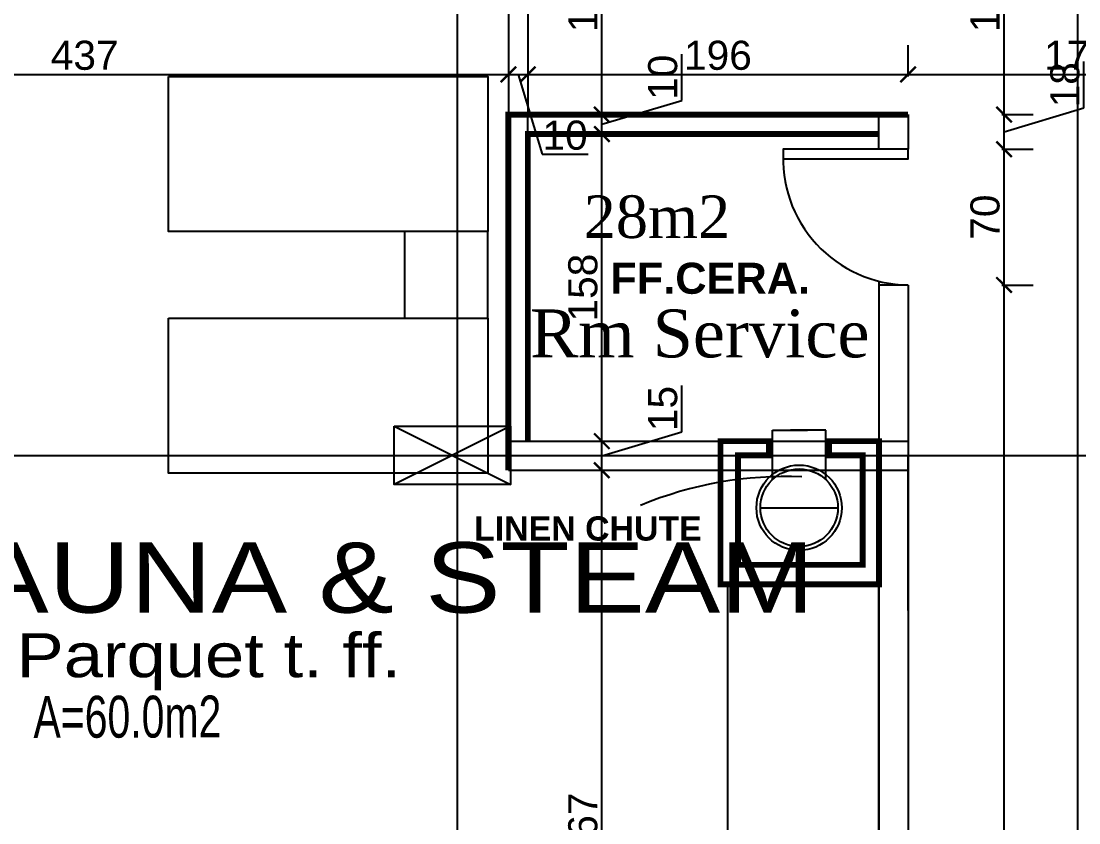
# Model space of a CAD drawing. Extents: x 250879 to 348495, y -51522 to -9360.
# Drawn here: x 279821 to 280366, y -20882 to -20469 of the extents above; entities that cross this region are included whole.
import ezdxf

# ---------------------------------------------------------------- set-up
doc = ezdxf.new("R2010")
doc.units = 0
doc.layers.get('0').update_dxf_attribs({"linetype": 'CONTINUOUS'})
doc.layers.get('DEFPOINTS').update_dxf_attribs({"color": 9, "linetype": 'CONTINUOUS'})
doc.layers.add('A-text finishing', color=6, linetype='CONTINUOUS', lineweight=13)
doc.layers.add('A-text function', color=30, linetype='CONTINUOUS', lineweight=20)
for name, color, linetype in [('AXIS', 1, 'CONTINUOUS'), ('COLUMN', 5, 'CONTINUOUS'), ('FURNITURE', 4, 'CONTINUOUS'), ('HATCH', 8, 'CONTINUOUS'), ('TEXT', 3, 'CONTINUOUS'), ('WALL', 7, 'CONTINUOUS')]:
    doc.layers.add(name, color=color, linetype=linetype)
doc.styles.add('ARIAL', font='BOD_CR.TTF', dxfattribs={"width": 1.2})
doc.styles.get("Standard").update_dxf_attribs({"font": 'sanss___.ttf', "height": 15})
doc.styles.add('style2', font='romantic.ttf', dxfattribs={"height": 50})
doc.styles.add('STYLE4', font='arialbd.ttf', dxfattribs={"height": 0.2})
doc.dimstyles.new('STANDARD$0', dxfattribs={"dimscale": 0, "dimtxt": 12, "dimasz": 8, "dimexe": 15, "dimexo": 0.0625, "dimgap": 2, "dimtad": 1, "dimdec": 0, "dimzin": 0, "dimdsep": 46, "dimtxsty": 'Standard', "dimblk1": 'ARCHTICK', "dimblk2": 'ARCHTICK', "dimsah": 1, "dimcen": 0.09, "dimdle": 15, "dimclrd": 3, "dimclre": 3, "dimclrt": 3, "dimazin": 0, "dimtfac": 1, "dimtdec": 0, "dimtofl": 0, "dimtmove": 1, "dimatfit": 3, "dimldrblk": 'ARCHTICK', "dimfxl": 1.0455, "dimfxlon": 1, "dimtolj": 1, "dimtzin": 0, "dimarcsym": 0})

# ---------------------------------------------------------------- blocks, each defined once
blk = doc.blocks.new('_ARCHTICK')
at = {"color": 0, "linetype": 'ByBlock', "const_width": 0.15}
blk.add_lwpolyline([(-0.5, -0.5), (0.5, 0.5)], dxfattribs=at)
blk = doc.blocks.new('*D304')
at = {"layer": 'DEFPOINTS', "color": 0, "linetype": 'Continuous', "transparency": 16777216}
for p in [(280102.67, -20700.5), (280119.99, -20700.5), (280075.32, -21067.83)]:
    blk.add_point(p, dxfattribs=at)
at = {"layer": 'WALL', "color": 3, "linetype": 'Continuous', "lineweight": -2, "transparency": 16777216}
for p, q in [((280119.99, -21082.83), (280119.99, -20685.5)), ((280118.94, -20700.5), (280134.99, -20700.5)), ((280118.94, -21067.83), (280134.99, -21067.83))]:
    blk.add_line(p, q, dxfattribs=at)
at = {"layer": 'WALL', "color": 3, "linetype": 'Continuous', "lineweight": -2, "transparency": 16777216, "xscale": 8, "yscale": 8, "zscale": 8}
for p, rotation in [((280119.99, -20700.5), 90), ((280119.99, -21067.83), 270)]:
    blk.add_blockref('_ARCHTICK', p, dxfattribs=dict(at, rotation=rotation))
at = {"layer": 'WALL', "color": 3, "linetype": 'Continuous', "transparency": 16777216, "insert": (280110.25, -20884.17), "char_height": 15, "attachment_point": 5, "rotation": 90}
blk.add_mtext('\\A1;367', dxfattribs=at)
blk = doc.blocks.new('*D305')
at = {"layer": 'DEFPOINTS', "color": 0, "linetype": 'Continuous', "transparency": 16777216}
for p in [(280102.67, -20685.5), (280119.99, -20685.5), (280102.67, -20700.5)]:
    blk.add_point(p, dxfattribs=at)
at = {"layer": 'WALL', "color": 3, "linetype": 'Continuous', "lineweight": -2, "transparency": 16777216}
for p, q in [((280161.17, -20680.64), (280161.17, -20656.73)), ((280119.99, -20715.5), (280119.99, -20670.5)), ((280119.99, -20693), (280161.17, -20680.64)), ((280118.94, -20685.5), (280134.99, -20685.5)), ((280118.94, -20700.5), (280134.99, -20700.5))]:
    blk.add_line(p, q, dxfattribs=at)
at = {"layer": 'WALL', "color": 3, "linetype": 'Continuous', "lineweight": -2, "transparency": 16777216, "xscale": 8, "yscale": 8, "zscale": 8}
for p, rotation in [((280119.99, -20685.5), 90), ((280119.99, -20700.5), 270)]:
    blk.add_blockref('_ARCHTICK', p, dxfattribs=dict(at, rotation=rotation))
at = {"layer": 'WALL', "color": 3, "linetype": 'Continuous', "transparency": 16777216, "insert": (280151.44, -20668.68), "char_height": 15, "attachment_point": 5, "rotation": 90}
blk.add_mtext('\\A1;15', dxfattribs=at)
blk = doc.blocks.new('*D306')
at = {"layer": 'DEFPOINTS', "color": 0, "linetype": 'Continuous', "transparency": 16777216}
for p in [(280117.7, -20527.1), (280119.99, -20527.1), (280102.67, -20685.5)]:
    blk.add_point(p, dxfattribs=at)
at = {"layer": 'WALL', "color": 3, "linetype": 'Continuous', "lineweight": -2, "transparency": 16777216}
for p, q in [((280119.99, -20700.5), (280119.99, -20512.1)), ((280118.94, -20527.1), (280134.99, -20527.1)), ((280118.94, -20685.5), (280134.99, -20685.5))]:
    blk.add_line(p, q, dxfattribs=at)
at = {"layer": 'WALL', "color": 3, "linetype": 'Continuous', "lineweight": -2, "transparency": 16777216, "xscale": 8, "yscale": 8, "zscale": 8}
for p, rotation in [((280119.99, -20527.1), 90), ((280119.99, -20685.5), 270)]:
    blk.add_blockref('_ARCHTICK', p, dxfattribs=dict(at, rotation=rotation))
at = {"layer": 'WALL', "color": 3, "linetype": 'Continuous', "transparency": 16777216, "insert": (280110.26, -20606.3), "char_height": 15, "attachment_point": 5, "rotation": 90}
blk.add_mtext('\\A1;158', dxfattribs=at)
blk = doc.blocks.new('*D307')
at = {"layer": 'DEFPOINTS', "color": 0, "linetype": 'Continuous', "transparency": 16777216}
for p in [(280117.7, -20517.1), (280119.99, -20517.1), (280117.7, -20527.1)]:
    blk.add_point(p, dxfattribs=at)
at = {"layer": 'WALL', "color": 3, "linetype": 'Continuous', "lineweight": -2, "transparency": 16777216}
for p, q in [((280161.17, -20509.75), (280161.17, -20485.97)), ((280119.99, -20542.1), (280119.99, -20502.1)), ((280119.99, -20522.1), (280161.17, -20509.75)), ((280118.94, -20517.1), (280134.99, -20517.1)), ((280118.94, -20527.1), (280134.99, -20527.1))]:
    blk.add_line(p, q, dxfattribs=at)
at = {"layer": 'WALL', "color": 3, "linetype": 'Continuous', "lineweight": -2, "transparency": 16777216, "xscale": 8, "yscale": 8, "zscale": 8}
for p, rotation in [((280119.99, -20517.1), 90), ((280119.99, -20527.1), 270)]:
    blk.add_blockref('_ARCHTICK', p, dxfattribs=dict(at, rotation=rotation))
at = {"layer": 'WALL', "color": 3, "linetype": 'Continuous', "transparency": 16777216, "insert": (280151.44, -20497.86), "char_height": 15, "attachment_point": 5, "rotation": 90}
blk.add_mtext('\\A1;10', dxfattribs=at)
blk = doc.blocks.new('*D308')
at = {"layer": 'DEFPOINTS', "color": 0, "linetype": 'Continuous', "transparency": 16777216}
for p in [(280113.22, -20397.1), (280119.99, -20397.1), (280117.7, -20517.1)]:
    blk.add_point(p, dxfattribs=at)
at = {"layer": 'WALL', "color": 3, "linetype": 'Continuous', "lineweight": -2, "transparency": 16777216}
for p, q in [((280119.99, -20532.1), (280119.99, -20382.1)), ((280118.94, -20397.1), (280134.99, -20397.1)), ((280118.94, -20517.1), (280134.99, -20517.1))]:
    blk.add_line(p, q, dxfattribs=at)
at = {"layer": 'WALL', "color": 3, "linetype": 'Continuous', "lineweight": -2, "transparency": 16777216, "xscale": 8, "yscale": 8, "zscale": 8}
for p, rotation in [((280119.99, -20397.1), 90), ((280119.99, -20517.1), 270)]:
    blk.add_blockref('_ARCHTICK', p, dxfattribs=dict(at, rotation=rotation))
at = {"layer": 'WALL', "color": 3, "linetype": 'Continuous', "transparency": 16777216, "insert": (280110.26, -20457.1), "char_height": 15, "attachment_point": 5, "rotation": 90}
blk.add_mtext('\\A1;120', dxfattribs=at)
blk = doc.blocks.new('*D313')
at = {"layer": 'DEFPOINTS', "color": 0, "linetype": 'Continuous', "transparency": 16777216}
for p in [(279634.85, -20487.54), (280071.79, -20492.79), (280071.79, -20496.34)]:
    blk.add_point(p, dxfattribs=at)
at = {"layer": 'WALL', "color": 3, "linetype": 'Continuous', "lineweight": -2, "transparency": 16777216}
for p, q in [((279619.85, -20496.34), (280086.79, -20496.34)), ((279634.85, -20495.29), (279634.85, -20511.34)), ((280071.79, -20495.29), (280071.79, -20511.34))]:
    blk.add_line(p, q, dxfattribs=at)
at = {"layer": 'WALL', "color": 3, "linetype": 'Continuous', "lineweight": -2, "transparency": 16777216, "xscale": 8, "yscale": 8, "zscale": 8, "rotation": 180}
blk.add_blockref('_ARCHTICK', (279634.85, -20496.34), dxfattribs=at)
at = {"layer": 'WALL', "color": 3, "linetype": 'Continuous', "lineweight": -2, "transparency": 16777216, "xscale": 8, "yscale": 8, "zscale": 8}
blk.add_blockref('_ARCHTICK', (280071.79, -20496.34), dxfattribs=at)
at = {"layer": 'WALL', "color": 3, "linetype": 'Continuous', "transparency": 16777216, "insert": (279853.32, -20486.6), "char_height": 15, "attachment_point": 5}
blk.add_mtext('\\A1;437', dxfattribs=at)
blk = doc.blocks.new('*D314')
at = {"layer": 'DEFPOINTS', "color": 0, "linetype": 'Continuous', "transparency": 16777216}
for p in [(280071.79, -20492.79), (280081.79, -20492.79), (280081.79, -20496.34)]:
    blk.add_point(p, dxfattribs=at)
at = {"layer": 'WALL', "color": 3, "linetype": 'Continuous', "lineweight": -2, "transparency": 16777216}
for p, q in [((280056.79, -20496.34), (280096.79, -20496.34)), ((280071.79, -20495.29), (280071.79, -20511.34)), ((280076.79, -20496.34), (280089.15, -20537.52)), ((280081.79, -20495.29), (280081.79, -20511.34)), ((280089.15, -20537.52), (280112.92, -20537.52))]:
    blk.add_line(p, q, dxfattribs=at)
at = {"layer": 'WALL', "color": 3, "linetype": 'Continuous', "lineweight": -2, "transparency": 16777216, "xscale": 8, "yscale": 8, "zscale": 8, "rotation": 180}
blk.add_blockref('_ARCHTICK', (280071.79, -20496.34), dxfattribs=at)
at = {"layer": 'WALL', "color": 3, "linetype": 'Continuous', "lineweight": -2, "transparency": 16777216, "xscale": 8, "yscale": 8, "zscale": 8}
blk.add_blockref('_ARCHTICK', (280081.79, -20496.34), dxfattribs=at)
at = {"layer": 'WALL', "color": 3, "linetype": 'Continuous', "transparency": 16777216, "insert": (280101.03, -20527.79), "char_height": 15, "attachment_point": 5}
blk.add_mtext('\\A1;10', dxfattribs=at)
blk = doc.blocks.new('*D315')
at = {"layer": 'DEFPOINTS', "color": 0, "linetype": 'Continuous', "transparency": 16777216}
for p in [(280081.79, -20492.79), (280277.85, -20496.34), (280277.85, -20517.1)]:
    blk.add_point(p, dxfattribs=at)
at = {"layer": 'WALL', "color": 3, "linetype": 'Continuous', "lineweight": -2, "transparency": 16777216}
for p, q in [((280277.85, -20497.38), (280277.85, -20481.34)), ((280066.79, -20496.34), (280292.85, -20496.34)), ((280081.79, -20495.29), (280081.79, -20511.34))]:
    blk.add_line(p, q, dxfattribs=at)
at = {"layer": 'WALL', "color": 3, "linetype": 'Continuous', "lineweight": -2, "transparency": 16777216, "xscale": 8, "yscale": 8, "zscale": 8, "rotation": 180}
blk.add_blockref('_ARCHTICK', (280081.79, -20496.34), dxfattribs=at)
at = {"layer": 'WALL', "color": 3, "linetype": 'Continuous', "lineweight": -2, "transparency": 16777216, "xscale": 8, "yscale": 8, "zscale": 8}
blk.add_blockref('_ARCHTICK', (280277.85, -20496.34), dxfattribs=at)
at = {"layer": 'WALL', "color": 3, "linetype": 'Continuous', "transparency": 16777216, "insert": (280179.82, -20486.6), "char_height": 15, "attachment_point": 5}
blk.add_mtext('\\A1;196', dxfattribs=at)
blk = doc.blocks.new('*D316')
at = {"layer": 'DEFPOINTS', "color": 0, "linetype": 'Continuous', "transparency": 16777216}
for p in [(280453.12, -20496.34), (280453.12, -20502.94), (280277.85, -20517.1)]:
    blk.add_point(p, dxfattribs=at)
at = {"layer": 'WALL', "color": 3, "linetype": 'Continuous', "lineweight": -2, "transparency": 16777216}
for p, q in [((280277.85, -20497.38), (280277.85, -20481.34)), ((280453.12, -20497.38), (280453.12, -20481.34)), ((280262.85, -20496.34), (280468.12, -20496.34))]:
    blk.add_line(p, q, dxfattribs=at)
at = {"layer": 'WALL', "color": 3, "linetype": 'Continuous', "lineweight": -2, "transparency": 16777216, "xscale": 8, "yscale": 8, "zscale": 8, "rotation": 180}
blk.add_blockref('_ARCHTICK', (280277.85, -20496.34), dxfattribs=at)
at = {"layer": 'WALL', "color": 3, "linetype": 'Continuous', "lineweight": -2, "transparency": 16777216, "xscale": 8, "yscale": 8, "zscale": 8}
blk.add_blockref('_ARCHTICK', (280453.12, -20496.34), dxfattribs=at)
at = {"layer": 'WALL', "color": 3, "linetype": 'Continuous', "transparency": 16777216, "insert": (280365.48, -20486.61), "char_height": 15, "attachment_point": 5}
blk.add_mtext('\\A1;175', dxfattribs=at)
blk = doc.blocks.new('*D370')
at = {"layer": 'DEFPOINTS', "color": 0, "linetype": 'Continuous', "transparency": 16777216}
for p in [(280277.85, -20604.97), (280327.35, -20604.97), (280277.85, -21292.37)]:
    blk.add_point(p, dxfattribs=at)
at = {"layer": 'WALL', "color": 3, "linetype": 'Continuous', "lineweight": -2, "transparency": 16777216}
for p, q in [((280327.35, -21307.37), (280327.35, -20589.97)), ((280326.3, -20604.97), (280342.35, -20604.97)), ((280326.3, -21292.37), (280342.35, -21292.37))]:
    blk.add_line(p, q, dxfattribs=at)
at = {"layer": 'WALL', "color": 3, "linetype": 'Continuous', "lineweight": -2, "transparency": 16777216, "xscale": 8, "yscale": 8, "zscale": 8}
for p, rotation in [((280327.35, -20604.97), 90), ((280327.35, -21292.37), 270)]:
    blk.add_blockref('_ARCHTICK', p, dxfattribs=dict(at, rotation=rotation))
at = {"layer": 'WALL', "color": 3, "linetype": 'Continuous', "transparency": 16777216, "insert": (280317.61, -20948.67), "char_height": 15, "attachment_point": 5, "rotation": 90}
blk.add_mtext('\\A1;687', dxfattribs=at)
blk = doc.blocks.new('*D371')
at = {"layer": 'DEFPOINTS', "color": 0, "linetype": 'Continuous', "transparency": 16777216}
for p in [(280277.85, -20534.97), (280327.35, -20534.97), (280277.85, -20604.97)]:
    blk.add_point(p, dxfattribs=at)
at = {"layer": 'WALL', "color": 3, "linetype": 'Continuous', "lineweight": -2, "transparency": 16777216}
for p, q in [((280327.35, -20619.97), (280327.35, -20519.97)), ((280326.3, -20534.97), (280342.35, -20534.97)), ((280326.3, -20604.97), (280342.35, -20604.97))]:
    blk.add_line(p, q, dxfattribs=at)
at = {"layer": 'WALL', "color": 3, "linetype": 'Continuous', "lineweight": -2, "transparency": 16777216, "xscale": 8, "yscale": 8, "zscale": 8}
for p, rotation in [((280327.35, -20534.97), 90), ((280327.35, -20604.97), 270)]:
    blk.add_blockref('_ARCHTICK', p, dxfattribs=dict(at, rotation=rotation))
at = {"layer": 'WALL', "color": 3, "linetype": 'Continuous', "transparency": 16777216, "insert": (280317.62, -20569.97), "char_height": 15, "attachment_point": 5, "rotation": 90}
blk.add_mtext('\\A1;70', dxfattribs=at)
blk = doc.blocks.new('*D372')
at = {"layer": 'DEFPOINTS', "color": 0, "linetype": 'Continuous', "transparency": 16777216}
for p in [(280277.85, -20517.1), (280327.35, -20517.1), (280277.85, -20534.97)]:
    blk.add_point(p, dxfattribs=at)
at = {"layer": 'WALL', "color": 3, "linetype": 'Continuous', "lineweight": -2, "transparency": 16777216}
for p, q in [((280368.53, -20513.68), (280368.53, -20489.76)), ((280327.35, -20549.97), (280327.35, -20502.1)), ((280327.35, -20526.04), (280368.53, -20513.68)), ((280326.3, -20517.1), (280342.35, -20517.1)), ((280326.3, -20534.97), (280342.35, -20534.97))]:
    blk.add_line(p, q, dxfattribs=at)
at = {"layer": 'WALL', "color": 3, "linetype": 'Continuous', "lineweight": -2, "transparency": 16777216, "xscale": 8, "yscale": 8, "zscale": 8}
for p, rotation in [((280327.35, -20517.1), 90), ((280327.35, -20534.97), 270)]:
    blk.add_blockref('_ARCHTICK', p, dxfattribs=dict(at, rotation=rotation))
at = {"layer": 'WALL', "color": 3, "linetype": 'Continuous', "transparency": 16777216, "insert": (280358.8, -20501.72), "char_height": 15, "attachment_point": 5, "rotation": 90}
blk.add_mtext('\\A1;18', dxfattribs=at)
blk = doc.blocks.new('*D373')
at = {"layer": 'DEFPOINTS', "color": 0, "linetype": 'Continuous', "transparency": 16777216}
for p in [(280310.24, -20397.1), (280327.35, -20397.1), (280277.85, -20517.1)]:
    blk.add_point(p, dxfattribs=at)
at = {"layer": 'WALL', "color": 3, "linetype": 'Continuous', "lineweight": -2, "transparency": 16777216}
for p, q in [((280327.35, -20532.1), (280327.35, -20382.1)), ((280326.3, -20397.1), (280342.35, -20397.1)), ((280326.3, -20517.1), (280342.35, -20517.1))]:
    blk.add_line(p, q, dxfattribs=at)
at = {"layer": 'WALL', "color": 3, "linetype": 'Continuous', "lineweight": -2, "transparency": 16777216, "xscale": 8, "yscale": 8, "zscale": 8}
for p, rotation in [((280327.35, -20397.1), 90), ((280327.35, -20517.1), 270)]:
    blk.add_blockref('_ARCHTICK', p, dxfattribs=dict(at, rotation=rotation))
at = {"layer": 'WALL', "color": 3, "linetype": 'Continuous', "transparency": 16777216, "insert": (280317.62, -20457.1), "char_height": 15, "attachment_point": 5, "rotation": 90}
blk.add_mtext('\\A1;120', dxfattribs=at)
blk = doc.blocks.new('COLUMN')
at = {"layer": 'AXIS'}
for p, q in [((236924.7, -9644.26), (236984.7, -9674.26)), ((236984.7, -9644.26), (236924.7, -9674.26))]:
    blk.add_line(p, q, dxfattribs=at)
at = {"layer": 'COLUMN'}
blk.add_lwpolyline([(236924.7, -9644.26), (236984.7, -9644.26), (236984.7, -9674.26), (236924.7, -9674.26)], close=True, dxfattribs=at)

msp = doc.modelspace()

# ---------------------------------------------------------------- linework, layer by layer
at = {"layer": 'AXIS'}
for p, q in [((280045.32464, -19847.6712), (280045.32464, -23531.69157)), ((280365.48411, -23496.32849), (280365.48411, -19845.49493)), ((279251.34081, -20692.83296), (281586.86527, -20692.83296))]:
    msp.add_line(p, q, dxfattribs=at)
at = {"layer": 'FURNITURE', "linetype": 'Continuous'}
for points in [[(279896.54134, -20497.42658), (280061.15645, -20497.42658), (280061.15645, -20577.42658), (279896.54134, -20577.42658), (279896.54134, -20497.42658)], [(279896.54134, -20622.00011), (280061.15645, -20622.00011), (280061.15645, -20702.00011), (279896.54134, -20702.00011), (279896.54134, -20622.00011)]]:
    msp.add_lwpolyline(points, dxfattribs=at)
at = {"layer": 'FURNITURE', "linetype": 'Continuous', "flags": 128}
msp.add_lwpolyline([(280277.84777, -20534.97105), (280213.54245, -20534.97105), (280213.54245, -20539.97105), (280277.84777, -20539.97105), (280277.84777, -20534.97105)], dxfattribs=at)
at = {"layer": 'FURNITURE', "linetype": 'Continuous'}
msp.add_lwpolyline([(280061.15645, -20622.00011), (280061.15645, -20577.42658), (280018.17837, -20577.42658), (280018.17837, -20622.00011)], close=True, dxfattribs=at)
at = {"layer": 'FURNITURE', "linetype": 'Continuous', "flags": 128}
msp.add_lwpolyline([(280184.70859, -21067.83296), (280262.84777, -21067.83296), (280262.84777, -20759.28907), (280184.70859, -20759.28907)], close=True, dxfattribs=at)
at = {"layer": 'FURNITURE', "linetype": 'Continuous'}
msp.add_arc((280278.71243, -20539.63978), 65.337, 175.9023798, 269.2417294, dxfattribs=at)
msp.add_arc((280278.71243, -20539.63978), 65.337, 175.9023798, 269.2417294, dxfattribs=at)
msp.add_arc((280278.71243, -20539.63978), 65.337, 175.9023798, 269.2417294, dxfattribs=at)
at = {"layer": 'HATCH', "linetype": 'ByBlock', "ltscale": 3}
msp.add_line((279629.12045, -20692.83296), (280078.91909, -20692.83296), dxfattribs=at)
at = {"layer": 'WALL', "ltscale": 3}
for p, q in [((280071.79412, -20381.27791), (280071.79412, -20517.0995)), ((280081.79412, -20382.29765), (280081.79412, -20517.0995)), ((280071.79412, -20700.49755), (280071.79412, -20517.0995)), ((280081.79412, -20685.49755), (280081.79412, -20517.0995)), ((280262.84777, -20534.97105), (280262.84777, -20517.0995)), ((280262.84777, -20534.97105), (280262.84777, -20517.0995)), ((280277.84777, -20517.0995), (280277.84777, -20534.97105)), ((280277.84777, -20534.97105), (280262.84777, -20534.97105)), ((280277.84777, -20534.97105), (280262.84777, -20534.97105)), ((280277.84777, -20534.97105), (280262.84777, -20534.97105)), ((280262.84777, -20603.02144), (280262.84777, -21292.36568)), ((280277.84777, -20604.97105), (280277.84777, -20692.99755)), ((280277.84777, -20604.97105), (280277.84777, -21292.36568)), ((280071.79412, -20685.49755), (280277.84777, -20685.49755)), ((280075.32464, -20685.49755), (280216.02165, -20685.49755)), ((280075.32464, -20685.49755), (280216.02165, -20685.49755)), ((280075.32464, -20685.49755), (280216.02165, -20685.49755)), ((280277.84777, -20772.78907), (280277.84777, -20692.83296)), ((280071.79412, -20700.49755), (280277.84777, -20700.49755))]:
    msp.add_line(p, q, dxfattribs=at)
at = {"layer": 'WALL', "linetype": 'Continuous'}
for p, q in [((280277.84777, -20604.97105), (280262.84777, -20604.97105)), ((280208.00258, -20705.25208), (280208.00258, -20679.81819)), ((280208.00258, -20679.81819), (280226.08736, -20679.81819)), ((280235.39244, -20679.81819), (280217.30766, -20679.81819)), ((280235.39244, -20705.25208), (280235.39244, -20679.81819)), ((280206.12784, -20692.83296), (280237.06263, -20692.83296)), ((280201.69751, -20719.82771), (280241.69751, -20719.82771))]:
    msp.add_line(p, q, dxfattribs=at)
at = {"layer": 'WALL', "linetype": 'Continuous', "const_width": 3}
for points in [[(280277.84777, -20517.0995), (280071.79412, -20517.0995), (280071.79412, -20700.49755)], [(280262.84777, -20527.0995), (280081.79412, -20527.0995), (280081.79412, -20685.49755)], [(280262.84777, -20759.28907), (280181.14835, -20759.28907), (280181.14835, -20685.49755)], [(280181.14835, -20685.49755), (280190.1462, -20685.49755), (280206.12784, -20685.49755), (280206.12784, -20692.83296), (280190.1462, -20692.83296)], [(280254.48074, -20749.28907), (280254.48074, -20692.83296), (280237.06263, -20692.83296), (280237.06263, -20685.49755), (280262.84777, -20685.49755), (280262.84777, -20759.28907), (280181.14835, -20759.28907), (280181.14835, -20685.49755), (280206.12784, -20685.49755), (280206.12784, -20692.83296), (280190.1462, -20692.83296), (280190.1462, -20749.28907), (280254.48074, -20749.28907), (280254.48074, -20692.83296), (280237.06263, -20692.83296), (280237.06263, -20685.49755), (280262.84777, -20685.49755)], [(280262.84777, -20685.49755), (280253.7583, -20685.49755), (280237.06263, -20685.49755), (280237.06263, -20692.83296), (280253.7583, -20692.83296)], [(280255.74483, -20759.41577), (280255.74483, -20759.28907)]]:
    msp.add_lwpolyline(points, dxfattribs=at)
at = {"layer": 'WALL', "linetype": 'Continuous'}
for radius in [22, 20]:
    msp.add_circle((280221.69751, -20719.82771), radius, dxfattribs=at)
at = {"layer": 'WALL', "linetype": 'Continuous', "ltscale": 3}
msp.add_arc((280214.15621, -20896.41669), 192.65114, 87.3609749, 112.6433076, dxfattribs=at)

# ---------------------------------------------------------------- block references
at = {"layer": 'WALL', "linetype": 'Continuous'}
msp.add_blockref('COLUMN', (43088.14829, -11033.57644), dxfattribs=at)

# ---------------------------------------------------------------- texts
at = {"layer": 'A-text finishing', "style": 'ARIAL', "width": 1.2}
msp.add_text('Parquet t. ff.', height=22.68, dxfattribs=at).set_placement((279818.26807, -20807.19879))
at = {"layer": 'A-text function', "insert": (279695.63255, -20737.64041), "char_height": 36.288, "width": 1099.354112, "attachment_point": 1, "style": 'ARIAL'}
msp.add_mtext('G.SAUNA & STEAM', dxfattribs=at)
at = {"layer": 'TEXT', "width": 0.7}
msp.add_text('A=60.0m2', height=21.6, rotation=0.1269455, dxfattribs=at).set_placement((279826.94475, -20838.4785))
at = {"layer": 'TEXT'}
for s, insert, char_height, width, attachment_point, style in [('28m2', (280186.15266, -20581.06353), 21.952, 364.57448, 9, 'style2'), ('FF.CERA.', (280227.37224, -20609.7084), 16, 173.1975406, 9, 'STYLE4'), (' Rm Service', (280258.02798, -20617.57019), 24.696, 410.14629, 3, 'style2'), ('LINEN CHUTE', (280054.11537, -20724.26757), 12.5, 158.3714509, 1, 'STYLE4')]:
    msp.add_mtext(s, dxfattribs=dict(at, insert=insert, char_height=char_height, width=width, attachment_point=attachment_point, style=style))

# ---------------------------------------------------------------- dimensions: what is measured, and where the dimension line sits
at = {"layer": 'WALL', "linetype": 'Continuous'}
for base, p1, p2, picture, middle in [((280119.98946, -20397.0995), (280117.69546, -20517.0995), (280113.22252, -20397.0995), '*D308', (280110.26313, -20457.0995)), ((280327.34845, -20397.0995), (280277.84777, -20517.0995), (280310.23764, -20397.0995), '*D373', (280317.62211, -20457.0995)), ((280119.98946, -20517.0995), (280117.69546, -20527.0995), (280117.69546, -20517.0995), '*D307', (280151.44214, -20507.7458)), ((280327.34845, -20517.0995), (280277.84777, -20534.97105), (280277.84777, -20517.0995), '*D372', (280358.80113, -20511.68157)), ((280119.98946, -20527.0995), (280102.67196, -20685.49755), (280117.69546, -20527.0995), '*D306', (280110.26313, -20606.29853)), ((280327.34845, -20534.97105), (280277.84777, -20604.97105), (280277.84777, -20534.97105), '*D371', (280317.62211, -20569.97105)), ((280327.34845, -20604.97105), (280277.84777, -21292.36568), (280277.84777, -20604.97105), '*D370', (280317.61183, -20948.66837)), ((280119.98946, -20685.49755), (280102.67196, -20700.49755), (280102.67196, -20685.49755), '*D305', (280151.44214, -20678.64385)), ((280119.98946, -20700.49755), (280075.32464, -21067.83296), (280102.67196, -20700.49755), '*D304', (280110.25284, -20884.16526))]:
    dim = msp.add_linear_dim(base=base, p1=p1, p2=p2, angle=90, dimstyle='STANDARD$0', override={"dimscale": 1}, dxfattribs=at)
    dim.commit()
    dim.dimension.update_dxf_attribs({"geometry": picture, "text_midpoint": middle})
for base, p1, p2, picture, middle in [((280071.79412, -20496.33694), (279634.84777, -20487.5421), (280071.79412, -20492.78812), '*D313', (279853.32094, -20486.60031)), ((280277.84777, -20496.33694), (280081.79412, -20492.78812), (280277.84777, -20517.0995), '*D315', (280179.82094, -20486.60031)), ((280453.12045, -20496.33694), (280277.84777, -20517.0995), (280453.12045, -20502.93737), '*D316', (280365.48411, -20486.6106)), ((280081.79412, -20496.33694), (280071.79412, -20492.78812), (280081.79412, -20492.78812), '*D314', (280091.14782, -20527.78961))]:
    dim = msp.add_linear_dim(base=base, p1=p1, p2=p2, dimstyle='STANDARD$0', override={"dimscale": 1}, dxfattribs=at)
    dim.commit()
    dim.dimension.update_dxf_attribs({"geometry": picture, "text_midpoint": middle})

doc.saveas('drawing.dxf')
